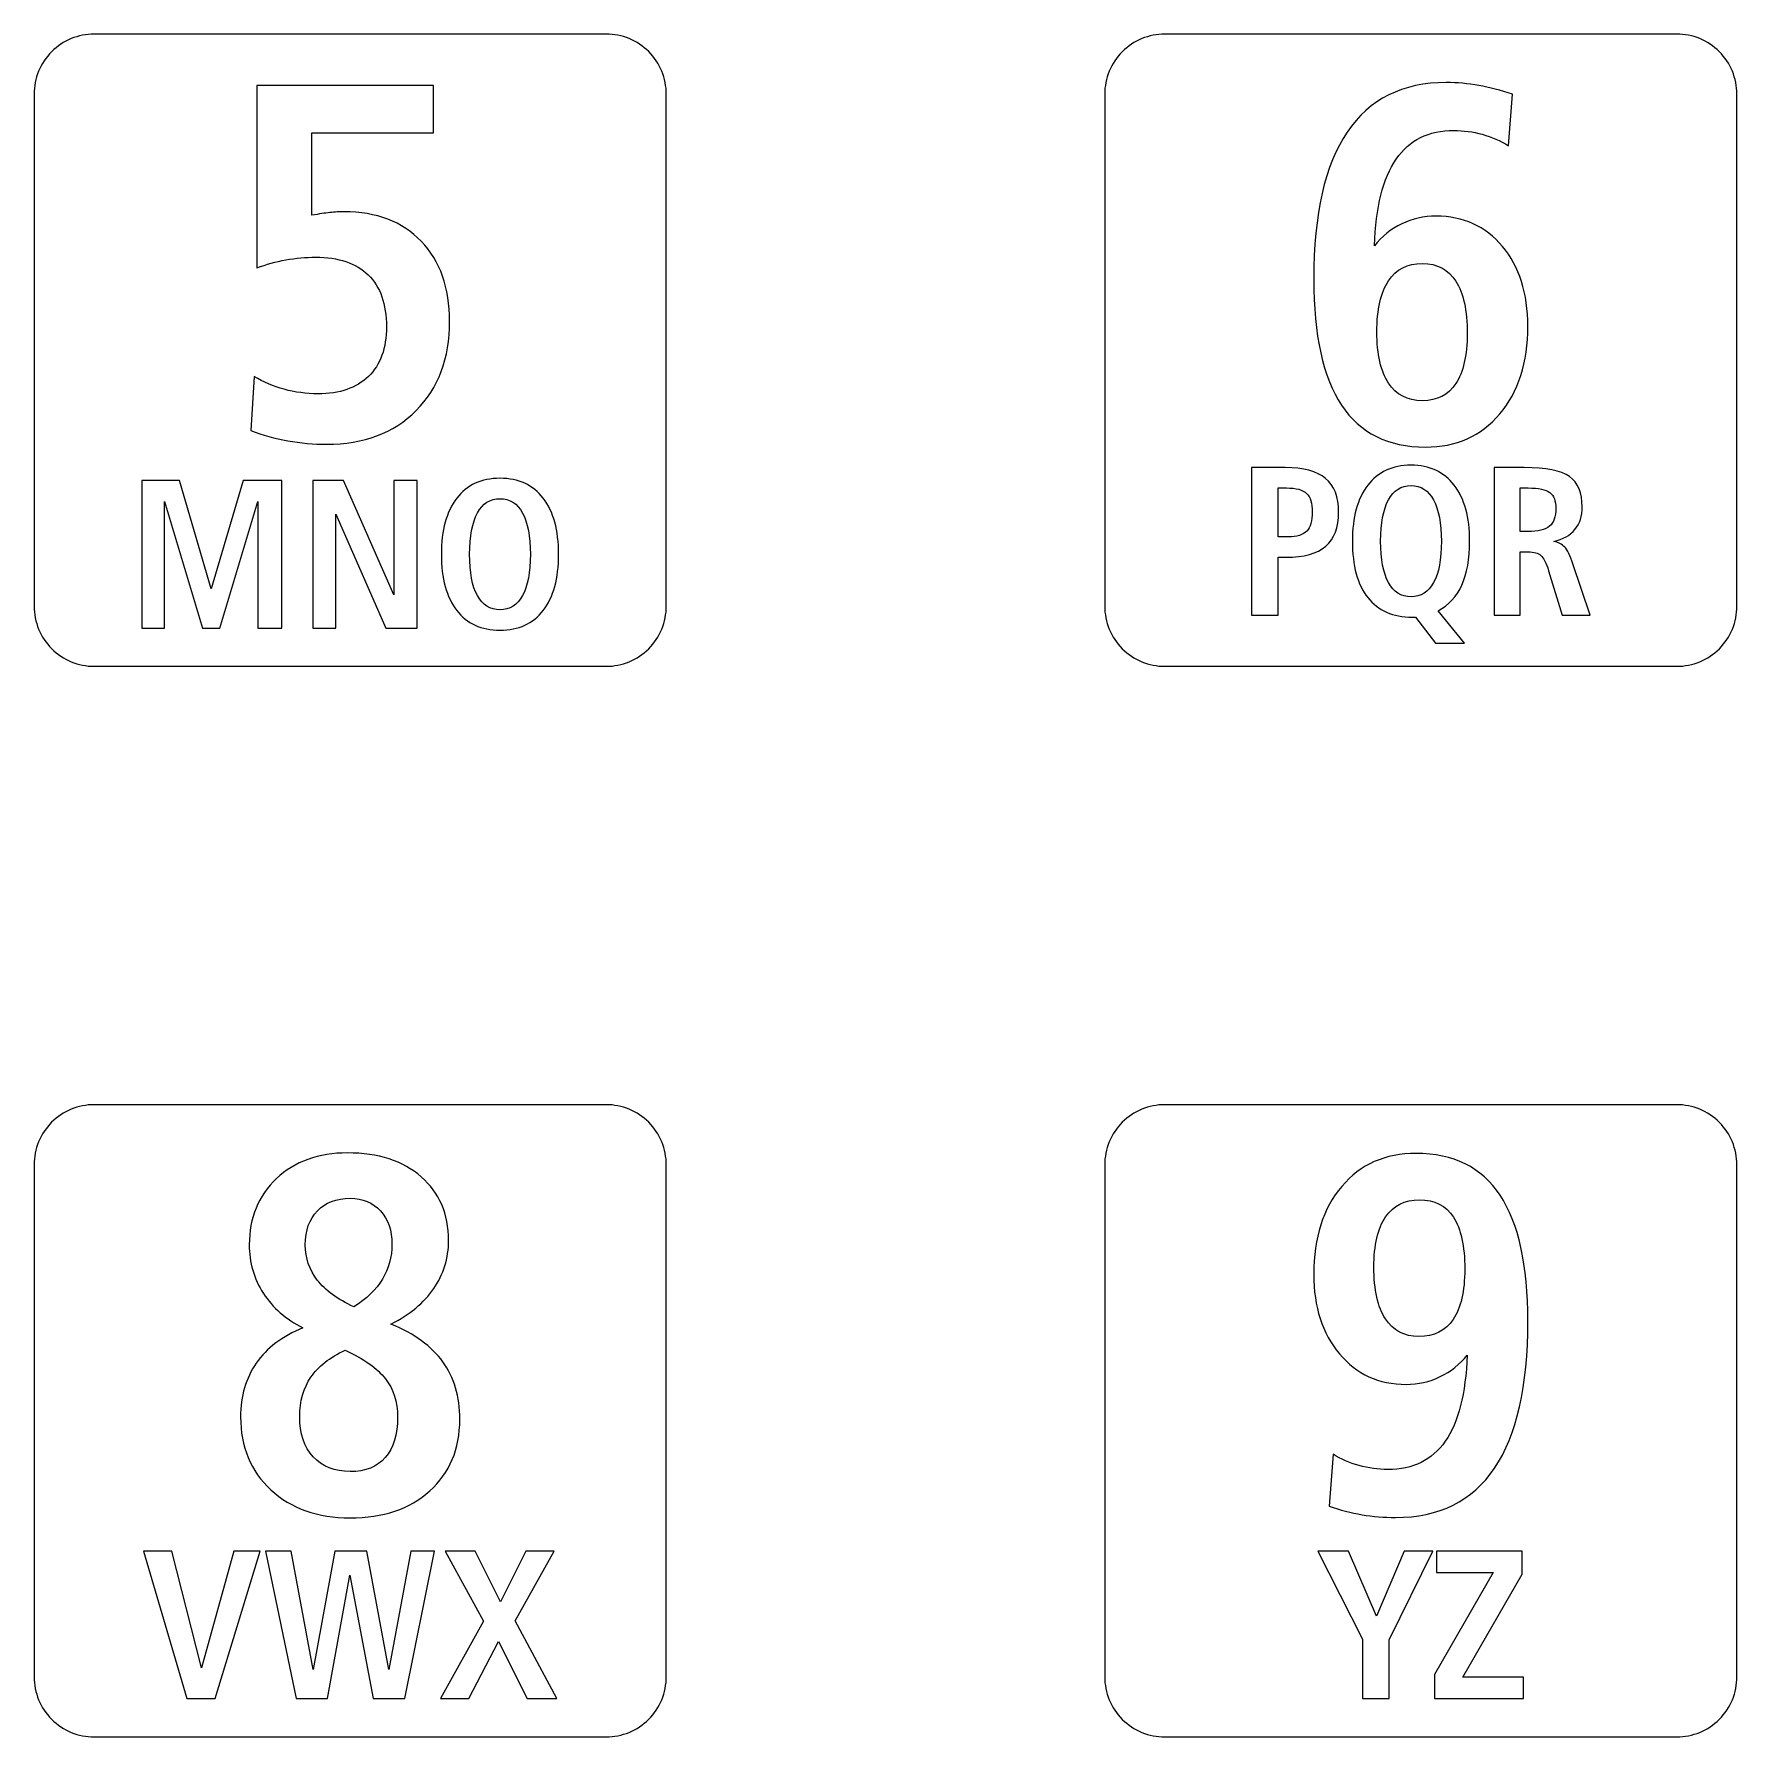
# Model space of a CAD drawing. Header units: millimetres. Extents: x -419 to 398, y -93 to 96.
# Drawn here: x -376.83 to -348.55, y 9.73 to 38.01 of the extents above; entities that cross this region are included whole.
import ezdxf

# ---------------------------------------------------------------- set-up
doc = ezdxf.new("R2010")
doc.units = ezdxf.units.MM
doc.header["$MEASUREMENT"] = 0
doc.layers.add('Master Desktop', color=7, linetype='Continuous', plot=False)

msp = doc.modelspace()

# ---------------------------------------------------------------- linework, layer by layer
at = {"layer": 'Master Desktop', "color": 250, "lineweight": 9}
for points in [[(-367.3306, 27.5082), (-367.3306, 27.5082), (-375.8306, 27.5082), (-375.8306, 27.5082), (-375.8306, 27.5082), (-376.0956, 27.508), (-376.3499, 27.6131), (-376.5374, 27.8004), (-376.5374, 27.8004), (-376.725, 27.9877), (-376.8304, 28.2431), (-376.8306, 28.5082), (-376.8306, 28.5082), (-376.8306, 28.5082), (-376.8306, 37.0082), (-376.8306, 37.0082), (-376.8306, 37.0082), (-376.8307, 37.2732), (-376.7256, 37.5275), (-376.5383, 37.715), (-376.5383, 37.715), (-376.351, 37.9026), (-376.0956, 38.008), (-375.8306, 38.0082), (-375.8306, 38.0082), (-375.8306, 38.0082), (-367.3306, 38.0082), (-367.3306, 38.0082), (-367.3306, 38.0082), (-367.0655, 38.0083), (-366.8113, 37.9032), (-366.6237, 37.7159), (-366.6237, 37.7159), (-366.4362, 37.5286), (-366.3307, 37.2732), (-366.3306, 37.0082), (-366.3306, 37.0082), (-366.3306, 37.0082), (-366.3306, 28.5082), (-366.3306, 28.5082), (-366.3306, 28.5082), (-366.3304, 28.2431), (-366.4355, 27.9889), (-366.6228, 27.8013), (-366.6228, 27.8013), (-366.8101, 27.6138), (-367.0655, 27.5083), (-367.3306, 27.5082)], [(-349.5506, 27.5082), (-349.5506, 27.5082), (-358.0506, 27.5082), (-358.0506, 27.5082), (-358.0506, 27.5082), (-358.3156, 27.508), (-358.5699, 27.6131), (-358.7574, 27.8004), (-358.7574, 27.8004), (-358.945, 27.9877), (-359.0504, 28.2431), (-359.0506, 28.5082), (-359.0506, 28.5082), (-359.0506, 28.5082), (-359.0506, 37.0082), (-359.0506, 37.0082), (-359.0506, 37.0082), (-359.0507, 37.2732), (-358.9456, 37.5275), (-358.7583, 37.715), (-358.7583, 37.715), (-358.571, 37.9026), (-358.3156, 38.008), (-358.0506, 38.0082), (-358.0506, 38.0082), (-358.0506, 38.0082), (-349.5506, 38.0082), (-349.5506, 38.0082), (-349.5506, 38.0082), (-349.2855, 38.0083), (-349.0313, 37.9032), (-348.8437, 37.7159), (-348.8437, 37.7159), (-348.6562, 37.5286), (-348.5507, 37.2732), (-348.5506, 37.0082), (-348.5506, 37.0082), (-348.5506, 37.0082), (-348.5506, 28.5082), (-348.5506, 28.5082), (-348.5506, 28.5082), (-348.5504, 28.2431), (-348.6555, 27.9889), (-348.8428, 27.8013), (-348.8428, 27.8013), (-349.0301, 27.6138), (-349.2855, 27.5083), (-349.5506, 27.5082)], [(-367.3306, 9.7282), (-367.3306, 9.7282), (-375.8306, 9.7282), (-375.8306, 9.7282), (-375.8306, 9.7282), (-376.0956, 9.728), (-376.3499, 9.8331), (-376.5374, 10.0204), (-376.5374, 10.0204), (-376.725, 10.2077), (-376.8304, 10.4631), (-376.8306, 10.7282), (-376.8306, 10.7282), (-376.8306, 10.7282), (-376.8306, 19.2282), (-376.8306, 19.2282), (-376.8306, 19.2282), (-376.8307, 19.4932), (-376.7256, 19.7475), (-376.5383, 19.935), (-376.5383, 19.935), (-376.351, 20.1226), (-376.0956, 20.228), (-375.8306, 20.2282), (-375.8306, 20.2282), (-375.8306, 20.2282), (-367.3306, 20.2282), (-367.3306, 20.2282), (-367.3306, 20.2282), (-367.0655, 20.2283), (-366.8113, 20.1232), (-366.6237, 19.9359), (-366.6237, 19.9359), (-366.4362, 19.7486), (-366.3307, 19.4932), (-366.3306, 19.2282), (-366.3306, 19.2282), (-366.3306, 19.2282), (-366.3306, 10.7282), (-366.3306, 10.7282), (-366.3306, 10.7282), (-366.3304, 10.4631), (-366.4355, 10.2089), (-366.6228, 10.0213), (-366.6228, 10.0213), (-366.8101, 9.8338), (-367.0655, 9.7283), (-367.3306, 9.7282)], [(-349.5506, 9.7282), (-349.5506, 9.7282), (-358.0506, 9.7282), (-358.0506, 9.7282), (-358.0506, 9.7282), (-358.3156, 9.728), (-358.5699, 9.8331), (-358.7574, 10.0204), (-358.7574, 10.0204), (-358.945, 10.2077), (-359.0504, 10.4631), (-359.0506, 10.7282), (-359.0506, 10.7282), (-359.0506, 10.7282), (-359.0506, 19.2282), (-359.0506, 19.2282), (-359.0506, 19.2282), (-359.0507, 19.4932), (-358.9456, 19.7475), (-358.7583, 19.935), (-358.7583, 19.935), (-358.571, 20.1226), (-358.3156, 20.228), (-358.0506, 20.2282), (-358.0506, 20.2282), (-358.0506, 20.2282), (-349.5506, 20.2282), (-349.5506, 20.2282), (-349.5506, 20.2282), (-349.2855, 20.2283), (-349.0313, 20.1232), (-348.8437, 19.9359), (-348.8437, 19.9359), (-348.6562, 19.7486), (-348.5507, 19.4932), (-348.5506, 19.2282), (-348.5506, 19.2282), (-348.5506, 19.2282), (-348.5506, 10.7282), (-348.5506, 10.7282), (-348.5506, 10.7282), (-348.5504, 10.4631), (-348.6555, 10.2089), (-348.8428, 10.0213), (-348.8428, 10.0213), (-349.0301, 9.8338), (-349.2855, 9.7283), (-349.5506, 9.7282)]]:
    msp.add_open_spline(points, degree=3, knots=[0, 0, 0, 0, 0.0769231, 0.0769231, 0.0769231, 0.0769231, 0.1538462, 0.1538462, 0.1538462, 0.1538462, 0.2307692, 0.2307692, 0.2307692, 0.2307692, 0.3076923, 0.3076923, 0.3076923, 0.3076923, 0.3846154, 0.3846154, 0.3846154, 0.3846154, 0.4615385, 0.4615385, 0.4615385, 0.4615385, 0.5384615, 0.5384615, 0.5384615, 0.5384615, 0.6153846, 0.6153846, 0.6153846, 0.6153846, 0.6923077, 0.6923077, 0.6923077, 0.6923077, 0.7692308, 0.7692308, 0.7692308, 0.7692308, 0.8461538, 0.8461538, 0.8461538, 0.8461538, 1, 1, 1, 1], dxfattribs=at)
at = {"layer": 'Master Desktop', "color": 240, "lineweight": 9}
for points, knots in [([(-373.1293, 37.1563), (-373.1293, 37.1563), (-370.1998, 37.1563), (-370.1998, 37.1563), (-370.1998, 37.1563), (-370.1998, 37.1563), (-370.1998, 36.3689), (-370.1998, 36.3689), (-370.1998, 36.3689), (-370.1998, 36.3689), (-372.2149, 36.3689), (-372.2149, 36.3689), (-372.2149, 36.3689), (-372.2149, 36.3689), (-372.2149, 34.9987), (-372.2149, 34.9987), (-372.2149, 34.9987), (-372.0992, 35.0213), (-372.0004, 35.0354), (-371.9171, 35.0439), (-371.9171, 35.0439), (-371.8353, 35.0524), (-371.7563, 35.0566), (-371.6815, 35.0566), (-371.6815, 35.0566), (-371.141, 35.0566), (-370.7149, 34.8929), (-370.4002, 34.567), (-370.4002, 34.567), (-370.0855, 34.2396), (-369.9289, 33.7965), (-369.9289, 33.2363), (-369.9289, 33.2363), (-369.9289, 32.621), (-370.1152, 32.1272), (-370.4863, 31.7546), (-370.4863, 31.7546), (-370.8588, 31.3821), (-371.3541, 31.1958), (-371.9708, 31.1958), (-371.9708, 31.1958), (-372.1881, 31.1958), (-372.404, 31.2156), (-372.6185, 31.2537), (-372.6185, 31.2537), (-372.8315, 31.2932), (-373.0361, 31.3496), (-373.2323, 31.4244), (-373.2323, 31.4244), (-373.2323, 31.4244), (-373.1744, 32.3233), (-373.1744, 32.3233), (-373.1744, 32.3233), (-373.022, 32.2302), (-372.8569, 32.1582), (-372.6777, 32.1088), (-372.6777, 32.1088), (-372.4985, 32.0594), (-372.3108, 32.034), (-372.1161, 32.034), (-372.1161, 32.034), (-371.7549, 32.034), (-371.4755, 32.13), (-371.2765, 32.3233), (-371.2765, 32.3233), (-371.0775, 32.5166), (-370.9788, 32.7904), (-370.9788, 33.146), (-370.9788, 33.146), (-370.9788, 33.5227), (-371.0789, 33.8106), (-371.2807, 34.0082), (-371.2807, 34.0082), (-371.4825, 34.2043), (-371.7746, 34.3031), (-372.157, 34.3031), (-372.157, 34.3031), (-372.3207, 34.3031), (-372.483, 34.2876), (-372.6481, 34.2579), (-372.6481, 34.2579), (-372.8118, 34.2269), (-372.9726, 34.1831), (-373.1293, 34.1253), (-373.1293, 34.1253), (-373.1293, 34.1253), (-373.1293, 37.1563), (-373.1293, 37.1563)], [0, 0, 0, 0, 0.0434783, 0.0434783, 0.0434783, 0.0434783, 0.0869565, 0.0869565, 0.0869565, 0.0869565, 0.1304348, 0.1304348, 0.1304348, 0.1304348, 0.173913, 0.173913, 0.173913, 0.173913, 0.2173913, 0.2173913, 0.2173913, 0.2173913, 0.2608696, 0.2608696, 0.2608696, 0.2608696, 0.3043478, 0.3043478, 0.3043478, 0.3043478, 0.3478261, 0.3478261, 0.3478261, 0.3478261, 0.3913043, 0.3913043, 0.3913043, 0.3913043, 0.4347826, 0.4347826, 0.4347826, 0.4347826, 0.4782609, 0.4782609, 0.4782609, 0.4782609, 0.5217391, 0.5217391, 0.5217391, 0.5217391, 0.5652174, 0.5652174, 0.5652174, 0.5652174, 0.6086957, 0.6086957, 0.6086957, 0.6086957, 0.6521739, 0.6521739, 0.6521739, 0.6521739, 0.6956522, 0.6956522, 0.6956522, 0.6956522, 0.7391304, 0.7391304, 0.7391304, 0.7391304, 0.7826087, 0.7826087, 0.7826087, 0.7826087, 0.826087, 0.826087, 0.826087, 0.826087, 0.8695652, 0.8695652, 0.8695652, 0.8695652, 0.9130435, 0.9130435, 0.9130435, 0.9130435, 1, 1, 1, 1]), ([(-352.2781, 37.0095), (-352.2781, 37.0095), (-352.3444, 36.1544), (-352.3444, 36.1544), (-352.3444, 36.1544), (-352.4799, 36.2377), (-352.6252, 36.2997), (-352.7804, 36.3435), (-352.7804, 36.3435), (-352.9356, 36.3858), (-353.0923, 36.407), (-353.2489, 36.407), (-353.2489, 36.407), (-353.6708, 36.407), (-353.9911, 36.2489), (-354.2099, 35.9315), (-354.2099, 35.9315), (-354.4286, 35.614), (-354.5485, 35.1342), (-354.5711, 34.4921), (-354.5711, 34.4921), (-354.4469, 34.6488), (-354.2959, 34.7701), (-354.1181, 34.8562), (-354.1181, 34.8562), (-353.9418, 34.9423), (-353.7499, 34.9846), (-353.5467, 34.9846), (-353.5467, 34.9846), (-353.0923, 34.9846), (-352.7254, 34.8167), (-352.4446, 34.4823), (-352.4446, 34.4823), (-352.1638, 34.1464), (-352.0227, 33.7047), (-352.0227, 33.1558), (-352.0227, 33.1558), (-352.0227, 32.5519), (-352.1779, 32.0664), (-352.4897, 31.6996), (-352.4897, 31.6996), (-352.8002, 31.3327), (-353.2122, 31.1492), (-353.7245, 31.1492), (-353.7245, 31.1492), (-354.3439, 31.1492), (-354.8082, 31.3807), (-355.1158, 31.8435), (-355.1158, 31.8435), (-355.4248, 32.3063), (-355.5786, 33.0062), (-355.5786, 33.9404), (-355.5786, 33.9404), (-355.5786, 35.0213), (-355.3938, 35.8355), (-355.0227, 36.3816), (-355.0227, 36.3816), (-354.653, 36.9291), (-354.104, 37.2029), (-353.3773, 37.2029), (-353.3773, 37.2029), (-353.1981, 37.2029), (-353.0189, 37.1873), (-352.8383, 37.1549), (-352.8383, 37.1549), (-352.6577, 37.1238), (-352.4714, 37.0744), (-352.2781, 37.0095)], [0, 0, 0, 0, 0.0555556, 0.0555556, 0.0555556, 0.0555556, 0.1111111, 0.1111111, 0.1111111, 0.1111111, 0.1666667, 0.1666667, 0.1666667, 0.1666667, 0.2222222, 0.2222222, 0.2222222, 0.2222222, 0.2777778, 0.2777778, 0.2777778, 0.2777778, 0.3333333, 0.3333333, 0.3333333, 0.3333333, 0.3888889, 0.3888889, 0.3888889, 0.3888889, 0.4444444, 0.4444444, 0.4444444, 0.4444444, 0.5, 0.5, 0.5, 0.5, 0.5555556, 0.5555556, 0.5555556, 0.5555556, 0.6111111, 0.6111111, 0.6111111, 0.6111111, 0.6666667, 0.6666667, 0.6666667, 0.6666667, 0.7222222, 0.7222222, 0.7222222, 0.7222222, 0.7777778, 0.7777778, 0.7777778, 0.7777778, 0.8333333, 0.8333333, 0.8333333, 0.8333333, 0.8888889, 0.8888889, 0.8888889, 0.8888889, 1, 1, 1, 1]), ([(-353.7738, 34.1972), (-354.0222, 34.1972), (-354.2099, 34.1013), (-354.3383, 33.9093), (-354.3383, 33.9093), (-354.4653, 33.7188), (-354.5302, 33.4352), (-354.5302, 33.0613), (-354.5302, 33.0613), (-354.5302, 32.6887), (-354.4653, 32.4051), (-354.3383, 32.2118), (-354.3383, 32.2118), (-354.2099, 32.0171), (-354.0222, 31.9197), (-353.7738, 31.9197), (-353.7738, 31.9197), (-353.5311, 31.9197), (-353.3463, 32.0142), (-353.2207, 32.2033), (-353.2207, 32.2033), (-353.0937, 32.391), (-353.0302, 32.669), (-353.0302, 33.0359), (-353.0302, 33.0359), (-353.0302, 33.4183), (-353.0923, 33.7076), (-353.2179, 33.9037), (-353.2179, 33.9037), (-353.3435, 34.0998), (-353.5283, 34.1972), (-353.7738, 34.1972)], [0, 0, 0, 0, 0.1111111, 0.1111111, 0.1111111, 0.1111111, 0.2222222, 0.2222222, 0.2222222, 0.2222222, 0.3333333, 0.3333333, 0.3333333, 0.3333333, 0.4444444, 0.4444444, 0.4444444, 0.4444444, 0.5555556, 0.5555556, 0.5555556, 0.5555556, 0.6666667, 0.6666667, 0.6666667, 0.6666667, 0.7777778, 0.7777778, 0.7777778, 0.7777778, 1, 1, 1, 1]), ([(-353.5123, 28.4304), (-353.5123, 28.4304), (-353.0742, 27.8912), (-353.0742, 27.8912), (-353.0742, 27.8912), (-353.0742, 27.8912), (-353.5564, 27.8912), (-353.5564, 27.8912), (-353.5564, 27.8912), (-353.5564, 27.8912), (-353.8891, 28.3251), (-353.8891, 28.3251), (-353.8891, 28.3251), (-353.8891, 28.3251), (-353.9409, 28.3251), (-353.9409, 28.3251), (-353.9409, 28.3251), (-354.2637, 28.3251), (-354.5106, 28.4333), (-354.6811, 28.6491), (-354.6811, 28.6491), (-354.8516, 28.8649), (-354.9369, 29.1771), (-354.9369, 29.5845), (-354.9369, 29.5845), (-354.9369, 29.9855), (-354.8516, 30.2959), (-354.6817, 30.5164), (-354.6817, 30.5164), (-354.5118, 30.7369), (-354.2725, 30.8474), (-353.9632, 30.8474), (-353.9632, 30.8474), (-353.654, 30.8474), (-353.4147, 30.7369), (-353.2447, 30.5164), (-353.2447, 30.5164), (-353.0748, 30.2959), (-352.9896, 29.9855), (-352.9896, 29.5845), (-352.9896, 29.5845), (-352.9896, 29.2905), (-353.0331, 29.0477), (-353.1195, 28.856), (-353.1195, 28.856), (-353.2065, 28.6644), (-353.3371, 28.5227), (-353.5123, 28.4304)], [0, 0, 0, 0, 0.0769231, 0.0769231, 0.0769231, 0.0769231, 0.1538462, 0.1538462, 0.1538462, 0.1538462, 0.2307692, 0.2307692, 0.2307692, 0.2307692, 0.3076923, 0.3076923, 0.3076923, 0.3076923, 0.3846154, 0.3846154, 0.3846154, 0.3846154, 0.4615385, 0.4615385, 0.4615385, 0.4615385, 0.5384615, 0.5384615, 0.5384615, 0.5384615, 0.6153846, 0.6153846, 0.6153846, 0.6153846, 0.6923077, 0.6923077, 0.6923077, 0.6923077, 0.7692308, 0.7692308, 0.7692308, 0.7692308, 0.8461538, 0.8461538, 0.8461538, 0.8461538, 1, 1, 1, 1]), ([(-375.0419, 30.5917), (-375.0419, 30.5917), (-374.4145, 30.5917), (-374.4145, 30.5917), (-374.4145, 30.5917), (-374.4145, 30.5917), (-373.8889, 28.7932), (-373.8889, 28.7932), (-373.8889, 28.7932), (-373.8889, 28.7932), (-373.3568, 30.5917), (-373.3568, 30.5917), (-373.3568, 30.5917), (-373.3568, 30.5917), (-372.7171, 30.5917), (-372.7171, 30.5917), (-372.7171, 30.5917), (-372.7171, 30.5917), (-372.7171, 28.1435), (-372.7171, 28.1435), (-372.7171, 28.1435), (-372.7171, 28.1435), (-373.1157, 28.1435), (-373.1157, 28.1435), (-373.1157, 28.1435), (-373.1157, 28.1435), (-373.1157, 30.2472), (-373.1157, 30.2472), (-373.1157, 30.2472), (-373.1157, 30.2472), (-373.7478, 28.1435), (-373.7478, 28.1435), (-373.7478, 28.1435), (-373.7478, 28.1435), (-374.0341, 28.1435), (-374.0341, 28.1435), (-374.0341, 28.1435), (-374.0341, 28.1435), (-374.6644, 30.2437), (-374.6644, 30.2437), (-374.6644, 30.2437), (-374.6644, 30.2437), (-374.6644, 28.1435), (-374.6644, 28.1435), (-374.6644, 28.1435), (-374.6644, 28.1435), (-375.0419, 28.1435), (-375.0419, 28.1435), (-375.0419, 28.1435), (-375.0419, 28.1435), (-375.0419, 30.5917), (-375.0419, 30.5917)], [0, 0, 0, 0, 0.0714286, 0.0714286, 0.0714286, 0.0714286, 0.1428571, 0.1428571, 0.1428571, 0.1428571, 0.2142857, 0.2142857, 0.2142857, 0.2142857, 0.2857143, 0.2857143, 0.2857143, 0.2857143, 0.3571429, 0.3571429, 0.3571429, 0.3571429, 0.4285714, 0.4285714, 0.4285714, 0.4285714, 0.5, 0.5, 0.5, 0.5, 0.5714286, 0.5714286, 0.5714286, 0.5714286, 0.6428571, 0.6428571, 0.6428571, 0.6428571, 0.7142857, 0.7142857, 0.7142857, 0.7142857, 0.7857143, 0.7857143, 0.7857143, 0.7857143, 0.8571429, 0.8571429, 0.8571429, 0.8571429, 1, 1, 1, 1]), ([(-372.2015, 30.5917), (-372.2015, 30.5917), (-371.6893, 30.5917), (-371.6893, 30.5917), (-371.6893, 30.5917), (-371.6893, 30.5917), (-370.8539, 28.6932), (-370.8539, 28.6932), (-370.8539, 28.6932), (-370.8539, 28.6932), (-370.8539, 30.5917), (-370.8539, 30.5917), (-370.8539, 30.5917), (-370.8539, 30.5917), (-370.4693, 30.5917), (-370.4693, 30.5917), (-370.4693, 30.5917), (-370.4693, 30.5917), (-370.4693, 28.1435), (-370.4693, 28.1435), (-370.4693, 28.1435), (-370.4693, 28.1435), (-370.9885, 28.1435), (-370.9885, 28.1435), (-370.9885, 28.1435), (-370.9885, 28.1435), (-371.8169, 30.0355), (-371.8169, 30.0355), (-371.8169, 30.0355), (-371.8169, 30.0355), (-371.8169, 28.1435), (-371.8169, 28.1435), (-371.8169, 28.1435), (-371.8169, 28.1435), (-372.2015, 28.1435), (-372.2015, 28.1435), (-372.2015, 28.1435), (-372.2015, 28.1435), (-372.2015, 30.5917), (-372.2015, 30.5917)], [0, 0, 0, 0, 0.0909091, 0.0909091, 0.0909091, 0.0909091, 0.1818182, 0.1818182, 0.1818182, 0.1818182, 0.2727273, 0.2727273, 0.2727273, 0.2727273, 0.3636364, 0.3636364, 0.3636364, 0.3636364, 0.4545455, 0.4545455, 0.4545455, 0.4545455, 0.5454545, 0.5454545, 0.5454545, 0.5454545, 0.6363636, 0.6363636, 0.6363636, 0.6363636, 0.7272727, 0.7272727, 0.7272727, 0.7272727, 0.8181818, 0.8181818, 0.8181818, 0.8181818, 1, 1, 1, 1]), ([(-369.0929, 30.6305), (-368.7837, 30.6305), (-368.5444, 30.52), (-368.3744, 30.2995), (-368.3744, 30.2995), (-368.2045, 30.079), (-368.1193, 29.7686), (-368.1193, 29.3676), (-368.1193, 29.3676), (-368.1193, 28.9666), (-368.2045, 28.6568), (-368.3744, 28.4375), (-368.3744, 28.4375), (-368.5444, 28.2182), (-368.7837, 28.1082), (-369.0929, 28.1082), (-369.0929, 28.1082), (-369.4022, 28.1082), (-369.6415, 28.2176), (-369.8114, 28.4363), (-369.8114, 28.4363), (-369.9813, 28.655), (-370.0666, 28.9655), (-370.0666, 29.3676), (-370.0666, 29.3676), (-370.0666, 29.7686), (-369.9813, 30.079), (-369.8114, 30.2995), (-369.8114, 30.2995), (-369.6415, 30.52), (-369.4022, 30.6305), (-369.0929, 30.6305)], [0, 0, 0, 0, 0.1111111, 0.1111111, 0.1111111, 0.1111111, 0.2222222, 0.2222222, 0.2222222, 0.2222222, 0.3333333, 0.3333333, 0.3333333, 0.3333333, 0.4444444, 0.4444444, 0.4444444, 0.4444444, 0.5555556, 0.5555556, 0.5555556, 0.5555556, 0.6666667, 0.6666667, 0.6666667, 0.6666667, 0.7777778, 0.7777778, 0.7777778, 0.7777778, 1, 1, 1, 1]), ([(-356.612, 30.8086), (-356.612, 30.8086), (-356.0552, 30.8086), (-356.0552, 30.8086), (-356.0552, 30.8086), (-355.7494, 30.8086), (-355.5248, 30.7487), (-355.3814, 30.6287), (-355.3814, 30.6287), (-355.2373, 30.5088), (-355.1656, 30.3218), (-355.1656, 30.0678), (-355.1656, 30.0678), (-355.1656, 29.8138), (-355.2367, 29.6257), (-355.3796, 29.5034), (-355.3796, 29.5034), (-355.5219, 29.3811), (-355.7412, 29.3199), (-356.0381, 29.3199), (-356.0381, 29.3199), (-356.0381, 29.3199), (-356.171, 29.3199), (-356.171, 29.3199), (-356.171, 29.3199), (-356.171, 29.3199), (-356.171, 28.3604), (-356.171, 28.3604), (-356.171, 28.3604), (-356.171, 28.3604), (-356.612, 28.3604), (-356.612, 28.3604), (-356.612, 28.3604), (-356.612, 28.3604), (-356.612, 30.8086), (-356.612, 30.8086)], [0, 0, 0, 0, 0.1, 0.1, 0.1, 0.1, 0.2, 0.2, 0.2, 0.2, 0.3, 0.3, 0.3, 0.3, 0.4, 0.4, 0.4, 0.4, 0.5, 0.5, 0.5, 0.5, 0.6, 0.6, 0.6, 0.6, 0.7, 0.7, 0.7, 0.7, 0.8, 0.8, 0.8, 0.8, 1, 1, 1, 1]), ([(-352.5845, 30.8086), (-352.5845, 30.8086), (-352.0835, 30.8086), (-352.0835, 30.8086), (-352.0835, 30.8086), (-351.7219, 30.8086), (-351.4709, 30.7586), (-351.3309, 30.6587), (-351.3309, 30.6587), (-351.1904, 30.5587), (-351.1205, 30.3912), (-351.1205, 30.1554), (-351.1205, 30.1554), (-351.1205, 30.0025), (-351.1604, 29.8773), (-351.2404, 29.7797), (-351.2404, 29.7797), (-351.3204, 29.6821), (-351.4385, 29.6163), (-351.5938, 29.5816), (-351.5938, 29.5816), (-351.5167, 29.568), (-351.4556, 29.5369), (-351.4109, 29.4881), (-351.4109, 29.4881), (-351.3656, 29.4393), (-351.3209, 29.347), (-351.2763, 29.2118), (-351.2763, 29.2118), (-351.2763, 29.2118), (-350.9893, 28.3604), (-350.9893, 28.3604), (-350.9893, 28.3604), (-350.9893, 28.3604), (-351.4526, 28.3604), (-351.4526, 28.3604), (-351.4526, 28.3604), (-351.4526, 28.3604), (-351.6784, 29.0947), (-351.6784, 29.0947), (-351.6784, 29.0947), (-351.7184, 29.2253), (-351.7607, 29.3105), (-351.806, 29.3493), (-351.806, 29.3493), (-351.8513, 29.3887), (-351.9212, 29.4081), (-352.0165, 29.4081), (-352.0165, 29.4081), (-352.0165, 29.4081), (-352.1505, 29.4081), (-352.1505, 29.4081), (-352.1505, 29.4081), (-352.1505, 29.4081), (-352.1505, 28.3604), (-352.1505, 28.3604), (-352.1505, 28.3604), (-352.1505, 28.3604), (-352.5845, 28.3604), (-352.5845, 28.3604), (-352.5845, 28.3604), (-352.5845, 28.3604), (-352.5845, 30.8086), (-352.5845, 30.8086)], [0, 0, 0, 0, 0.0588235, 0.0588235, 0.0588235, 0.0588235, 0.1176471, 0.1176471, 0.1176471, 0.1176471, 0.1764706, 0.1764706, 0.1764706, 0.1764706, 0.2352941, 0.2352941, 0.2352941, 0.2352941, 0.2941176, 0.2941176, 0.2941176, 0.2941176, 0.3529412, 0.3529412, 0.3529412, 0.3529412, 0.4117647, 0.4117647, 0.4117647, 0.4117647, 0.4705882, 0.4705882, 0.4705882, 0.4705882, 0.5294118, 0.5294118, 0.5294118, 0.5294118, 0.5882353, 0.5882353, 0.5882353, 0.5882353, 0.6470588, 0.6470588, 0.6470588, 0.6470588, 0.7058824, 0.7058824, 0.7058824, 0.7058824, 0.7647059, 0.7647059, 0.7647059, 0.7647059, 0.8235294, 0.8235294, 0.8235294, 0.8235294, 0.8823529, 0.8823529, 0.8823529, 0.8823529, 1, 1, 1, 1]), ([(-369.0929, 30.2919), (-369.2558, 30.2919), (-369.3804, 30.2131), (-369.4674, 30.0549), (-369.4674, 30.0549), (-369.5539, 29.8974), (-369.5974, 29.6681), (-369.5974, 29.3688), (-369.5974, 29.3688), (-369.5974, 29.0689), (-369.5545, 28.8402), (-369.468, 28.6827), (-369.468, 28.6827), (-369.3822, 28.5257), (-369.257, 28.4469), (-369.0929, 28.4469), (-369.0929, 28.4469), (-368.9289, 28.4469), (-368.8036, 28.5257), (-368.7178, 28.6827), (-368.7178, 28.6827), (-368.6314, 28.8402), (-368.5885, 29.0689), (-368.5885, 29.3688), (-368.5885, 29.3688), (-368.5885, 29.6669), (-368.632, 29.8956), (-368.7184, 30.0543), (-368.7184, 30.0543), (-368.8054, 30.2125), (-368.9301, 30.2919), (-369.0929, 30.2919)], [0, 0, 0, 0, 0.1111111, 0.1111111, 0.1111111, 0.1111111, 0.2222222, 0.2222222, 0.2222222, 0.2222222, 0.3333333, 0.3333333, 0.3333333, 0.3333333, 0.4444444, 0.4444444, 0.4444444, 0.4444444, 0.5555556, 0.5555556, 0.5555556, 0.5555556, 0.6666667, 0.6666667, 0.6666667, 0.6666667, 0.7777778, 0.7777778, 0.7777778, 0.7777778, 1, 1, 1, 1]), ([(-356.171, 30.47), (-356.171, 30.47), (-356.171, 29.6586), (-356.171, 29.6586), (-356.171, 29.6586), (-356.171, 29.6586), (-356.0017, 29.6586), (-356.0017, 29.6586), (-356.0017, 29.6586), (-355.8582, 29.6586), (-355.7553, 29.6903), (-355.6947, 29.7544), (-355.6947, 29.7544), (-355.6336, 29.8179), (-355.603, 29.9243), (-355.603, 30.0737), (-355.603, 30.0737), (-355.603, 30.2171), (-355.6348, 30.3194), (-355.6977, 30.3794), (-355.6977, 30.3794), (-355.7612, 30.44), (-355.8723, 30.47), (-356.0311, 30.47), (-356.0311, 30.47), (-356.0311, 30.47), (-356.171, 30.47), (-356.171, 30.47)], [0, 0, 0, 0, 0.125, 0.125, 0.125, 0.125, 0.25, 0.25, 0.25, 0.25, 0.375, 0.375, 0.375, 0.375, 0.5, 0.5, 0.5, 0.5, 0.625, 0.625, 0.625, 0.625, 0.75, 0.75, 0.75, 0.75, 1, 1, 1, 1]), ([(-353.9632, 30.5088), (-354.1261, 30.5088), (-354.2507, 30.43), (-354.3377, 30.2718), (-354.3377, 30.2718), (-354.4242, 30.1143), (-354.4677, 29.885), (-354.4677, 29.5857), (-354.4677, 29.5857), (-354.4677, 29.2858), (-354.4248, 29.0571), (-354.3383, 28.8996), (-354.3383, 28.8996), (-354.2525, 28.7426), (-354.1273, 28.6638), (-353.9632, 28.6638), (-353.9632, 28.6638), (-353.7992, 28.6638), (-353.6739, 28.7426), (-353.5881, 28.8996), (-353.5881, 28.8996), (-353.5017, 29.0571), (-353.4588, 29.2858), (-353.4588, 29.5857), (-353.4588, 29.5857), (-353.4588, 29.8838), (-353.5023, 30.1125), (-353.5887, 30.2712), (-353.5887, 30.2712), (-353.6757, 30.4294), (-353.8004, 30.5088), (-353.9632, 30.5088)], [0, 0, 0, 0, 0.1111111, 0.1111111, 0.1111111, 0.1111111, 0.2222222, 0.2222222, 0.2222222, 0.2222222, 0.3333333, 0.3333333, 0.3333333, 0.3333333, 0.4444444, 0.4444444, 0.4444444, 0.4444444, 0.5555556, 0.5555556, 0.5555556, 0.5555556, 0.6666667, 0.6666667, 0.6666667, 0.6666667, 0.7777778, 0.7777778, 0.7777778, 0.7777778, 1, 1, 1, 1]), ([(-352.1505, 30.47), (-352.1505, 30.47), (-352.1505, 29.7468), (-352.1505, 29.7468), (-352.1505, 29.7468), (-352.1505, 29.7468), (-352.0271, 29.7468), (-352.0271, 29.7468), (-352.0271, 29.7468), (-351.853, 29.7468), (-351.7313, 29.7762), (-351.662, 29.8344), (-351.662, 29.8344), (-351.5926, 29.8932), (-351.5579, 29.9931), (-351.5579, 30.1342), (-351.5579, 30.1342), (-351.5579, 30.256), (-351.5914, 30.3424), (-351.6584, 30.3935), (-351.6584, 30.3935), (-351.7255, 30.4447), (-351.8448, 30.47), (-352.0165, 30.47), (-352.0165, 30.47), (-352.0165, 30.47), (-352.1505, 30.47), (-352.1505, 30.47)], [0, 0, 0, 0, 0.125, 0.125, 0.125, 0.125, 0.25, 0.25, 0.25, 0.25, 0.375, 0.375, 0.375, 0.375, 0.5, 0.5, 0.5, 0.5, 0.625, 0.625, 0.625, 0.625, 0.75, 0.75, 0.75, 0.75, 1, 1, 1, 1]), ([(-370.9033, 16.5851), (-370.5152, 16.4256), (-370.2274, 16.2168), (-370.0411, 15.9586), (-370.0411, 15.9586), (-369.8534, 15.7003), (-369.7603, 15.3814), (-369.7603, 15.0018), (-369.7603, 15.0018), (-369.7603, 14.508), (-369.9268, 14.1129), (-370.2584, 13.8137), (-370.2584, 13.8137), (-370.59, 13.5145), (-371.0317, 13.365), (-371.582, 13.365), (-371.582, 13.365), (-372.1225, 13.365), (-372.5613, 13.5202), (-372.8972, 13.832), (-372.8972, 13.832), (-373.233, 14.1439), (-373.4009, 14.5475), (-373.4009, 15.0428), (-373.4009, 15.0428), (-373.4009, 15.3871), (-373.3134, 15.6848), (-373.1399, 15.936), (-373.1399, 15.936), (-372.9663, 16.1872), (-372.7081, 16.3819), (-372.3666, 16.523), (-372.3666, 16.523), (-372.6474, 16.6627), (-372.8675, 16.8546), (-373.0228, 17.0945), (-373.0228, 17.0945), (-373.1794, 17.3358), (-373.257, 17.6053), (-373.257, 17.9031), (-373.257, 17.9031), (-373.257, 18.349), (-373.106, 18.7144), (-372.804, 18.9995), (-372.804, 18.9995), (-372.5021, 19.2845), (-372.1098, 19.4271), (-371.6244, 19.4271), (-371.6244, 19.4271), (-371.1121, 19.4271), (-370.7043, 19.2944), (-370.4009, 19.0305), (-370.4009, 19.0305), (-370.0976, 18.7667), (-369.9466, 18.4139), (-369.9466, 17.9736), (-369.9466, 17.9736), (-369.9466, 17.6787), (-370.0284, 17.412), (-370.1921, 17.1735), (-370.1921, 17.1735), (-370.3558, 16.9351), (-370.5928, 16.7389), (-370.9033, 16.5851)], [0, 0, 0, 0, 0.0588235, 0.0588235, 0.0588235, 0.0588235, 0.1176471, 0.1176471, 0.1176471, 0.1176471, 0.1764706, 0.1764706, 0.1764706, 0.1764706, 0.2352941, 0.2352941, 0.2352941, 0.2352941, 0.2941176, 0.2941176, 0.2941176, 0.2941176, 0.3529412, 0.3529412, 0.3529412, 0.3529412, 0.4117647, 0.4117647, 0.4117647, 0.4117647, 0.4705882, 0.4705882, 0.4705882, 0.4705882, 0.5294118, 0.5294118, 0.5294118, 0.5294118, 0.5882353, 0.5882353, 0.5882353, 0.5882353, 0.6470588, 0.6470588, 0.6470588, 0.6470588, 0.7058824, 0.7058824, 0.7058824, 0.7058824, 0.7647059, 0.7647059, 0.7647059, 0.7647059, 0.8235294, 0.8235294, 0.8235294, 0.8235294, 0.8823529, 0.8823529, 0.8823529, 0.8823529, 1, 1, 1, 1]), ([(-355.3246, 13.5597), (-355.3246, 13.5597), (-355.254, 14.4219), (-355.254, 14.4219), (-355.254, 14.4219), (-355.127, 14.3414), (-354.9845, 14.2794), (-354.8265, 14.2356), (-354.8265, 14.2356), (-354.6684, 14.1919), (-354.509, 14.1693), (-354.3481, 14.1693), (-354.3481, 14.1693), (-353.9304, 14.1693), (-353.6115, 14.3259), (-353.3942, 14.6378), (-353.3942, 14.6378), (-353.1755, 14.951), (-353.0555, 15.428), (-353.0301, 16.07), (-353.0301, 16.07), (-353.1515, 15.9162), (-353.3011, 15.7963), (-353.4789, 15.7116), (-353.4789, 15.7116), (-353.6567, 15.6255), (-353.8457, 15.5832), (-354.0433, 15.5832), (-354.0433, 15.5832), (-354.4991, 15.5832), (-354.8688, 15.7525), (-355.1524, 16.0912), (-355.1524, 16.0912), (-355.436, 16.4299), (-355.5786, 16.8701), (-355.5786, 17.4106), (-355.5786, 17.4106), (-355.5786, 18.0188), (-355.4233, 18.5056), (-355.1129, 18.8711), (-355.1129, 18.8711), (-354.8039, 19.2366), (-354.3918, 19.4186), (-353.8796, 19.4186), (-353.8796, 19.4186), (-353.2559, 19.4186), (-352.7916, 19.1872), (-352.484, 18.7243), (-352.484, 18.7243), (-352.1764, 18.2615), (-352.0226, 17.563), (-352.0226, 16.6317), (-352.0226, 16.6317), (-352.0226, 15.5508), (-352.2075, 14.738), (-352.5757, 14.1919), (-352.5757, 14.1919), (-352.9455, 13.6458), (-353.4944, 13.3734), (-354.2211, 13.3734), (-354.2211, 13.3734), (-354.4116, 13.3734), (-354.5964, 13.389), (-354.7771, 13.4186), (-354.7771, 13.4186), (-354.9577, 13.4496), (-355.1397, 13.4962), (-355.3246, 13.5597)], [0, 0, 0, 0, 0.0555556, 0.0555556, 0.0555556, 0.0555556, 0.1111111, 0.1111111, 0.1111111, 0.1111111, 0.1666667, 0.1666667, 0.1666667, 0.1666667, 0.2222222, 0.2222222, 0.2222222, 0.2222222, 0.2777778, 0.2777778, 0.2777778, 0.2777778, 0.3333333, 0.3333333, 0.3333333, 0.3333333, 0.3888889, 0.3888889, 0.3888889, 0.3888889, 0.4444444, 0.4444444, 0.4444444, 0.4444444, 0.5, 0.5, 0.5, 0.5, 0.5555556, 0.5555556, 0.5555556, 0.5555556, 0.6111111, 0.6111111, 0.6111111, 0.6111111, 0.6666667, 0.6666667, 0.6666667, 0.6666667, 0.7222222, 0.7222222, 0.7222222, 0.7222222, 0.7777778, 0.7777778, 0.7777778, 0.7777778, 0.8333333, 0.8333333, 0.8333333, 0.8333333, 0.8888889, 0.8888889, 0.8888889, 0.8888889, 1, 1, 1, 1]), ([(-371.5185, 16.8701), (-371.3097, 17.0028), (-371.1516, 17.1552), (-371.0458, 17.3302), (-371.0458, 17.3302), (-370.94, 17.5051), (-370.8864, 17.6985), (-370.8864, 17.9101), (-370.8864, 17.9101), (-370.8864, 18.1387), (-370.9499, 18.3222), (-371.0769, 18.4633), (-371.0769, 18.4633), (-371.2039, 18.603), (-371.3718, 18.6735), (-371.5806, 18.6735), (-371.5806, 18.6735), (-371.8106, 18.6735), (-371.9912, 18.6044), (-372.1253, 18.4647), (-372.1253, 18.4647), (-372.2594, 18.3264), (-372.3257, 18.1387), (-372.3257, 17.9017), (-372.3257, 17.9017), (-372.3257, 17.6815), (-372.2594, 17.4868), (-372.1267, 17.316), (-372.1267, 17.316), (-371.9955, 17.1453), (-371.7923, 16.9971), (-371.5185, 16.8701)], [0, 0, 0, 0, 0.1111111, 0.1111111, 0.1111111, 0.1111111, 0.2222222, 0.2222222, 0.2222222, 0.2222222, 0.3333333, 0.3333333, 0.3333333, 0.3333333, 0.4444444, 0.4444444, 0.4444444, 0.4444444, 0.5555556, 0.5555556, 0.5555556, 0.5555556, 0.6666667, 0.6666667, 0.6666667, 0.6666667, 0.7777778, 0.7777778, 0.7777778, 0.7777778, 1, 1, 1, 1]), ([(-353.8232, 18.6481), (-354.0687, 18.6481), (-354.2564, 18.5536), (-354.3848, 18.3631), (-354.3848, 18.3631), (-354.5146, 18.1726), (-354.5795, 17.8946), (-354.5795, 17.5305), (-354.5795, 17.5305), (-354.5795, 17.1524), (-354.516, 16.8659), (-354.389, 16.6712), (-354.389, 16.6712), (-354.2634, 16.4764), (-354.0772, 16.3791), (-353.8316, 16.3791), (-353.8316, 16.3791), (-353.5805, 16.3791), (-353.3914, 16.4736), (-353.263, 16.6627), (-353.263, 16.6627), (-353.136, 16.8518), (-353.071, 17.1298), (-353.071, 17.4967), (-353.071, 17.4967), (-353.071, 17.8805), (-353.1345, 18.1684), (-353.2587, 18.3603), (-353.2587, 18.3603), (-353.3843, 18.5522), (-353.572, 18.6481), (-353.8232, 18.6481)], [0, 0, 0, 0, 0.1111111, 0.1111111, 0.1111111, 0.1111111, 0.2222222, 0.2222222, 0.2222222, 0.2222222, 0.3333333, 0.3333333, 0.3333333, 0.3333333, 0.4444444, 0.4444444, 0.4444444, 0.4444444, 0.5555556, 0.5555556, 0.5555556, 0.5555556, 0.6666667, 0.6666667, 0.6666667, 0.6666667, 0.7777778, 0.7777778, 0.7777778, 0.7777778, 1, 1, 1, 1]), ([(-371.6639, 16.1505), (-371.9193, 16.0319), (-372.1098, 15.8824), (-372.2325, 15.7032), (-372.2325, 15.7032), (-372.3567, 15.524), (-372.4188, 15.3066), (-372.4188, 15.0498), (-372.4188, 15.0498), (-372.4188, 14.7662), (-372.344, 14.5418), (-372.1944, 14.3795), (-372.1944, 14.3795), (-372.0435, 14.2173), (-371.8403, 14.1354), (-371.5806, 14.1354), (-371.5806, 14.1354), (-371.328, 14.1354), (-371.1333, 14.213), (-370.9978, 14.3697), (-370.9978, 14.3697), (-370.861, 14.5249), (-370.7932, 14.7493), (-370.7932, 15.0414), (-370.7932, 15.0414), (-370.7932, 15.2925), (-370.861, 15.5042), (-370.995, 15.6763), (-370.995, 15.6763), (-371.1305, 15.8485), (-371.3534, 16.0065), (-371.6639, 16.1505)], [0, 0, 0, 0, 0.1111111, 0.1111111, 0.1111111, 0.1111111, 0.2222222, 0.2222222, 0.2222222, 0.2222222, 0.3333333, 0.3333333, 0.3333333, 0.3333333, 0.4444444, 0.4444444, 0.4444444, 0.4444444, 0.5555556, 0.5555556, 0.5555556, 0.5555556, 0.6666667, 0.6666667, 0.6666667, 0.6666667, 0.7777778, 0.7777778, 0.7777778, 0.7777778, 1, 1, 1, 1]), ([(-375.0113, 12.8134), (-375.0113, 12.8134), (-374.5415, 12.8134), (-374.5415, 12.8134), (-374.5415, 12.8134), (-374.5415, 12.8134), (-374.0488, 10.8732), (-374.0488, 10.8732), (-374.0488, 10.8732), (-374.0488, 10.8732), (-373.512, 12.8134), (-373.512, 12.8134), (-373.512, 12.8134), (-373.512, 12.8134), (-373.0781, 12.8134), (-373.0781, 12.8134), (-373.0781, 12.8134), (-373.0781, 12.8134), (-373.8236, 10.3652), (-373.8236, 10.3652), (-373.8236, 10.3652), (-373.8236, 10.3652), (-374.2916, 10.3652), (-374.2916, 10.3652), (-374.2916, 10.3652), (-374.2916, 10.3652), (-375.0113, 12.8134), (-375.0113, 12.8134)], [0, 0, 0, 0, 0.125, 0.125, 0.125, 0.125, 0.25, 0.25, 0.25, 0.25, 0.375, 0.375, 0.375, 0.375, 0.5, 0.5, 0.5, 0.5, 0.625, 0.625, 0.625, 0.625, 0.75, 0.75, 0.75, 0.75, 1, 1, 1, 1]), ([(-372.9858, 12.8134), (-372.9858, 12.8134), (-372.5619, 12.8134), (-372.5619, 12.8134), (-372.5619, 12.8134), (-372.5619, 12.8134), (-372.195, 10.8461), (-372.195, 10.8461), (-372.195, 10.8461), (-372.195, 10.8461), (-371.8352, 12.8134), (-371.8352, 12.8134), (-371.8352, 12.8134), (-371.8352, 12.8134), (-371.306, 12.8134), (-371.306, 12.8134), (-371.306, 12.8134), (-371.306, 12.8134), (-370.9392, 10.8491), (-370.9392, 10.8491), (-370.9392, 10.8491), (-370.9392, 10.8491), (-370.5723, 12.8134), (-370.5723, 12.8134), (-370.5723, 12.8134), (-370.5723, 12.8134), (-370.1778, 12.8134), (-370.1778, 12.8134), (-370.1778, 12.8134), (-370.1778, 12.8134), (-370.6758, 10.3652), (-370.6758, 10.3652), (-370.6758, 10.3652), (-370.6758, 10.3652), (-371.1979, 10.3652), (-371.1979, 10.3652), (-371.1979, 10.3652), (-371.1979, 10.3652), (-371.5853, 12.4154), (-371.5853, 12.4154), (-371.5853, 12.4154), (-371.5853, 12.4154), (-371.9557, 10.3652), (-371.9557, 10.3652), (-371.9557, 10.3652), (-371.9557, 10.3652), (-372.4778, 10.3652), (-372.4778, 10.3652), (-372.4778, 10.3652), (-372.4778, 10.3652), (-372.9858, 12.8134), (-372.9858, 12.8134)], [0, 0, 0, 0, 0.0714286, 0.0714286, 0.0714286, 0.0714286, 0.1428571, 0.1428571, 0.1428571, 0.1428571, 0.2142857, 0.2142857, 0.2142857, 0.2142857, 0.2857143, 0.2857143, 0.2857143, 0.2857143, 0.3571429, 0.3571429, 0.3571429, 0.3571429, 0.4285714, 0.4285714, 0.4285714, 0.4285714, 0.5, 0.5, 0.5, 0.5, 0.5714286, 0.5714286, 0.5714286, 0.5714286, 0.6428571, 0.6428571, 0.6428571, 0.6428571, 0.7142857, 0.7142857, 0.7142857, 0.7142857, 0.7857143, 0.7857143, 0.7857143, 0.7857143, 0.8571429, 0.8571429, 0.8571429, 0.8571429, 1, 1, 1, 1]), ([(-370.0055, 12.8134), (-370.0055, 12.8134), (-369.504, 12.8134), (-369.504, 12.8134), (-369.504, 12.8134), (-369.504, 12.8134), (-369.0871, 11.9744), (-369.0871, 11.9744), (-369.0871, 11.9744), (-369.0871, 11.9744), (-368.6615, 12.8134), (-368.6615, 12.8134), (-368.6615, 12.8134), (-368.6615, 12.8134), (-368.1911, 12.8134), (-368.1911, 12.8134), (-368.1911, 12.8134), (-368.1911, 12.8134), (-368.8408, 11.6575), (-368.8408, 11.6575), (-368.8408, 11.6575), (-368.8408, 11.6575), (-368.1499, 10.3652), (-368.1499, 10.3652), (-368.1499, 10.3652), (-368.1499, 10.3652), (-368.6426, 10.3652), (-368.6426, 10.3652), (-368.6426, 10.3652), (-368.6426, 10.3652), (-369.1165, 11.3147), (-369.1165, 11.3147), (-369.1165, 11.3147), (-369.1165, 11.3147), (-369.6092, 10.3652), (-369.6092, 10.3652), (-369.6092, 10.3652), (-369.6092, 10.3652), (-370.0831, 10.3652), (-370.0831, 10.3652), (-370.0831, 10.3652), (-370.0831, 10.3652), (-369.3664, 11.6487), (-369.3664, 11.6487), (-369.3664, 11.6487), (-369.3664, 11.6487), (-370.0055, 12.8134), (-370.0055, 12.8134)], [0, 0, 0, 0, 0.0769231, 0.0769231, 0.0769231, 0.0769231, 0.1538462, 0.1538462, 0.1538462, 0.1538462, 0.2307692, 0.2307692, 0.2307692, 0.2307692, 0.3076923, 0.3076923, 0.3076923, 0.3076923, 0.3846154, 0.3846154, 0.3846154, 0.3846154, 0.4615385, 0.4615385, 0.4615385, 0.4615385, 0.5384615, 0.5384615, 0.5384615, 0.5384615, 0.6153846, 0.6153846, 0.6153846, 0.6153846, 0.6923077, 0.6923077, 0.6923077, 0.6923077, 0.7692308, 0.7692308, 0.7692308, 0.7692308, 0.8461538, 0.8461538, 0.8461538, 0.8461538, 1, 1, 1, 1]), ([(-355.508, 12.8134), (-355.508, 12.8134), (-355, 12.8134), (-355, 12.8134), (-355, 12.8134), (-355, 12.8134), (-354.5379, 11.7351), (-354.5379, 11.7351), (-354.5379, 11.7351), (-354.5379, 11.7351), (-354.0763, 12.8134), (-354.0763, 12.8134), (-354.0763, 12.8134), (-354.0763, 12.8134), (-353.603, 12.8134), (-353.603, 12.8134), (-353.603, 12.8134), (-353.603, 12.8134), (-354.3262, 11.3388), (-354.3262, 11.3388), (-354.3262, 11.3388), (-354.3262, 11.3388), (-354.3262, 10.3652), (-354.3262, 10.3652), (-354.3262, 10.3652), (-354.3262, 10.3652), (-354.7707, 10.3652), (-354.7707, 10.3652), (-354.7707, 10.3652), (-354.7707, 10.3652), (-354.7707, 11.3524), (-354.7707, 11.3524), (-354.7707, 11.3524), (-354.7707, 11.3524), (-355.508, 12.8134), (-355.508, 12.8134)], [0, 0, 0, 0, 0.1, 0.1, 0.1, 0.1, 0.2, 0.2, 0.2, 0.2, 0.3, 0.3, 0.3, 0.3, 0.4, 0.4, 0.4, 0.4, 0.5, 0.5, 0.5, 0.5, 0.6, 0.6, 0.6, 0.6, 0.7, 0.7, 0.7, 0.7, 0.8, 0.8, 0.8, 0.8, 1, 1, 1, 1]), ([(-353.5383, 12.8134), (-353.5383, 12.8134), (-352.1155, 12.8134), (-352.1155, 12.8134), (-352.1155, 12.8134), (-352.1155, 12.8134), (-352.1155, 12.4324), (-352.1155, 12.4324), (-352.1155, 12.4324), (-352.1155, 12.4324), (-353.1015, 10.7215), (-353.1015, 10.7215), (-353.1015, 10.7215), (-353.1015, 10.7215), (-352.0932, 10.7215), (-352.0932, 10.7215), (-352.0932, 10.7215), (-352.0932, 10.7215), (-352.0932, 10.3652), (-352.0932, 10.3652), (-352.0932, 10.3652), (-352.0932, 10.3652), (-353.5748, 10.3652), (-353.5748, 10.3652), (-353.5748, 10.3652), (-353.5748, 10.3652), (-353.5748, 10.7662), (-353.5748, 10.7662), (-353.5748, 10.7662), (-353.5748, 10.7662), (-352.6006, 12.4607), (-352.6006, 12.4607), (-352.6006, 12.4607), (-352.6006, 12.4607), (-353.5383, 12.4607), (-353.5383, 12.4607), (-353.5383, 12.4607), (-353.5383, 12.4607), (-353.5383, 12.8134), (-353.5383, 12.8134)], [0, 0, 0, 0, 0.0909091, 0.0909091, 0.0909091, 0.0909091, 0.1818182, 0.1818182, 0.1818182, 0.1818182, 0.2727273, 0.2727273, 0.2727273, 0.2727273, 0.3636364, 0.3636364, 0.3636364, 0.3636364, 0.4545455, 0.4545455, 0.4545455, 0.4545455, 0.5454545, 0.5454545, 0.5454545, 0.5454545, 0.6363636, 0.6363636, 0.6363636, 0.6363636, 0.7272727, 0.7272727, 0.7272727, 0.7272727, 0.8181818, 0.8181818, 0.8181818, 0.8181818, 1, 1, 1, 1])]:
    msp.add_open_spline(points, degree=3, knots=knots, dxfattribs=at)

doc.saveas('drawing.dxf')
